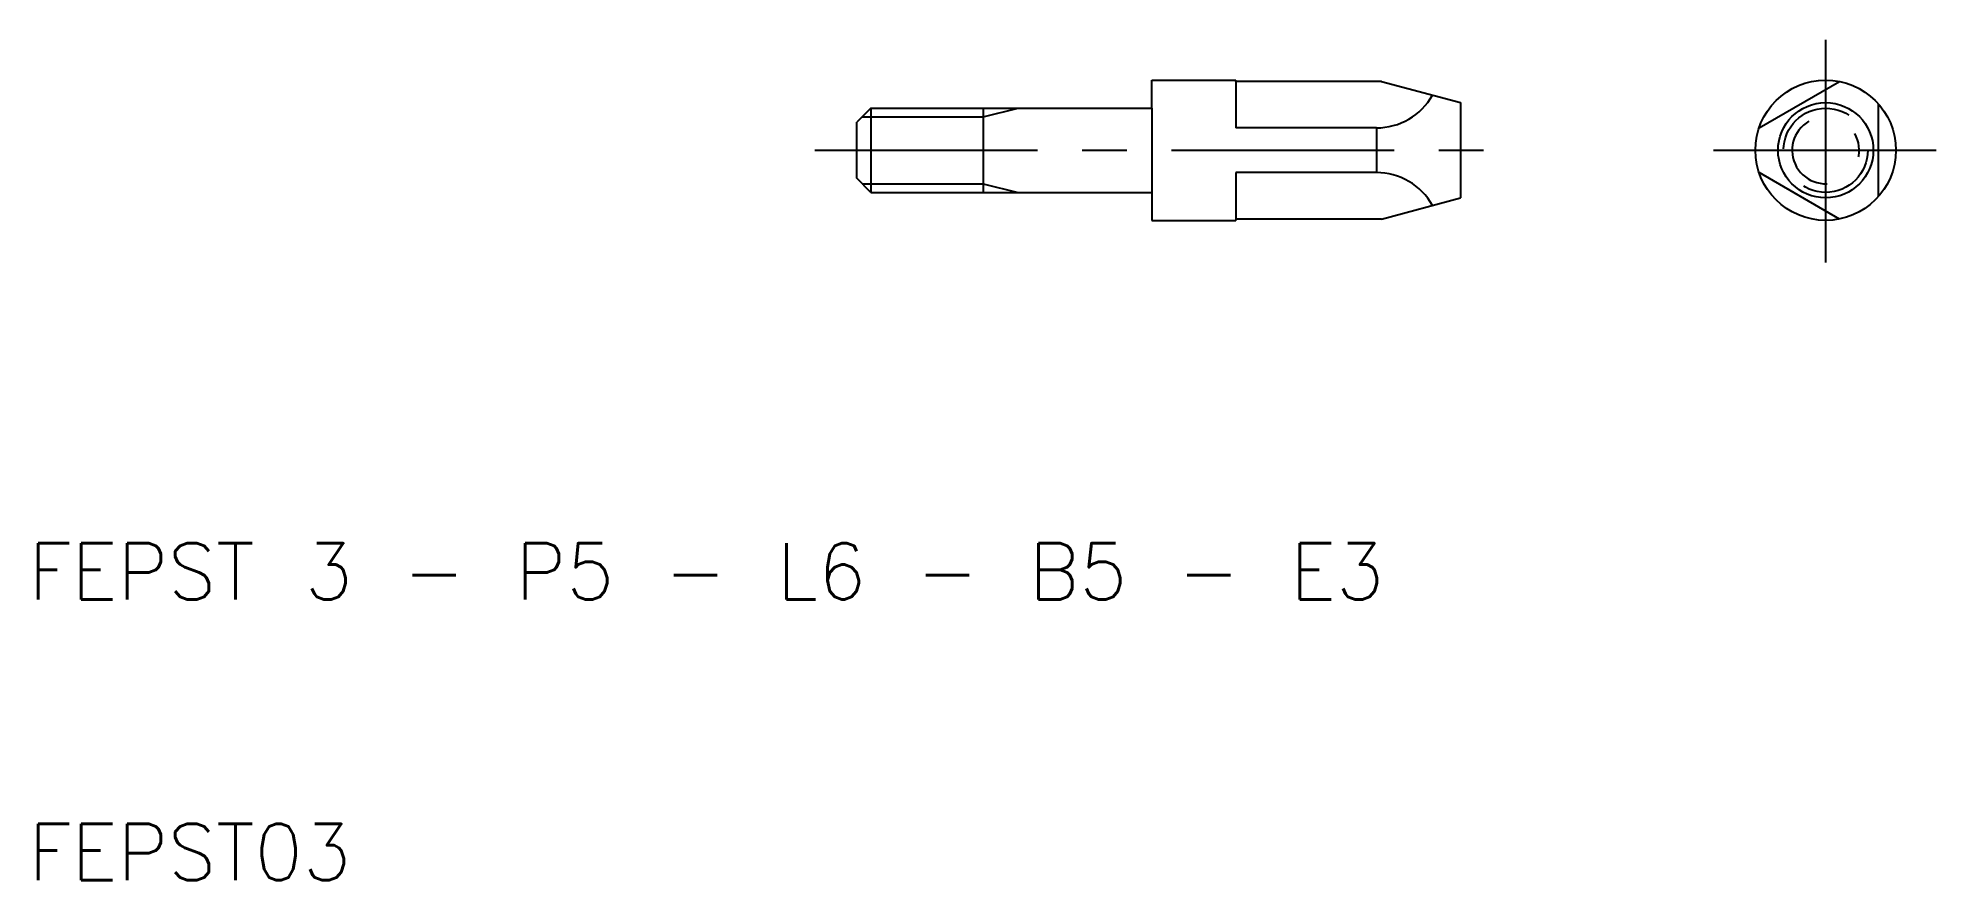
# Model space of a CAD drawing. Extents: x 10.3 to 78, y 10 to 40.
import ezdxf

# ---------------------------------------------------------------- set-up
doc = ezdxf.new("R2010")
doc.units = 0
doc.header["$LTSCALE"] = 0.25
doc.linetypes.add('CENTER', pattern=[50.8, 31.75, -6.35, 6.35, -6.35])
doc.linetypes.add('DASHED', pattern=[19.05, 12.7, -6.35])
doc.layers.get('0').update_dxf_attribs({"linetype": 'CONTINUOUS'})
doc.layers.add('CENTER', color=1, linetype='CENTER')
doc.styles.get("Standard").update_dxf_attribs({"font": 'txt.shx'})

msp = doc.modelspace()

# ---------------------------------------------------------------- linework, layer by layer
for p, q in [((50, 38.5), (53, 38.5)), ((50, 37.5), (50, 38.5)), ((53, 38.450595), (53, 38.5)), ((53, 38.450595), (53, 36.797)), ((58.184382, 38.450595), (53, 38.450595)), ((58.184382, 38.450595), (61, 37.696152)), ((71.630445, 36.797), (74.494555, 38.450595)), ((40, 37.5), (39.5, 37)), ((40, 37.5), (40, 34.5)), ((40, 37.5), (50, 37.5)), ((44, 37.5), (44, 34.5)), ((50, 37.5), (50, 34.5)), ((61, 37.696152), (61, 34.303848)), ((75.875, 37.653595), (75.875, 34.346405)), ((39.5, 35), (39.5, 37)), ((58, 36.797), (53, 36.797)), ((58, 36.797), (58, 35.203)), ((53, 35.203), (53, 33.549405)), ((58, 35.203), (53, 35.203)), ((74.494555, 33.549405), (71.630445, 35.203)), ((40, 34.5), (39.5, 35)), ((40, 34.5), (50, 34.5)), ((50, 34.5), (50, 33.5)), ((58.184382, 33.549405), (61, 34.303848)), ((50, 33.5), (53, 33.5)), ((53, 33.549405), (53, 33.5)), ((58.184382, 33.549405), (53, 33.549405))]:
    msp.add_line(p, q)
at = {"color": 3}
for p, q in [((44, 37.1935), (45.25, 37.5)), ((39.6935, 37.1935), (44, 37.1935)), ((39.6935, 34.8065), (44, 34.8065)), ((44, 34.8065), (45.25, 34.5))]:
    msp.add_line(p, q, dxfattribs=at)
for radius in [2.5, 1.696152]:
    msp.add_circle((74, 36), radius)
at = {"color": 3, "linetype": 'DASHED'}
msp.add_circle((74, 36), 1.5, dxfattribs=at)
for centre, start, end in [((58, 39.094198), 270, 330.531451), ((58, 32.905802), 29.468549, 90)]:
    msp.add_arc(centre, 2.297198, start, end)
msp.add_arc((74, 36), 1.1935, 120, 30, dxfattribs=at)
at = {"layer": 'CENTER'}
for p, q in [((74, 32), (74, 40)), ((38, 36), (62.5, 36)), ((70, 36), (78, 36))]:
    msp.add_line(p, q, dxfattribs=at)

# ---------------------------------------------------------------- texts
for s, p in [('FEPST 3 - P5 - L6 - B5 - E3', (10, 20)), ('FEPST03', (10, 10))]:
    msp.add_text(s, height=2).set_placement(p)

doc.saveas('drawing.dxf')
